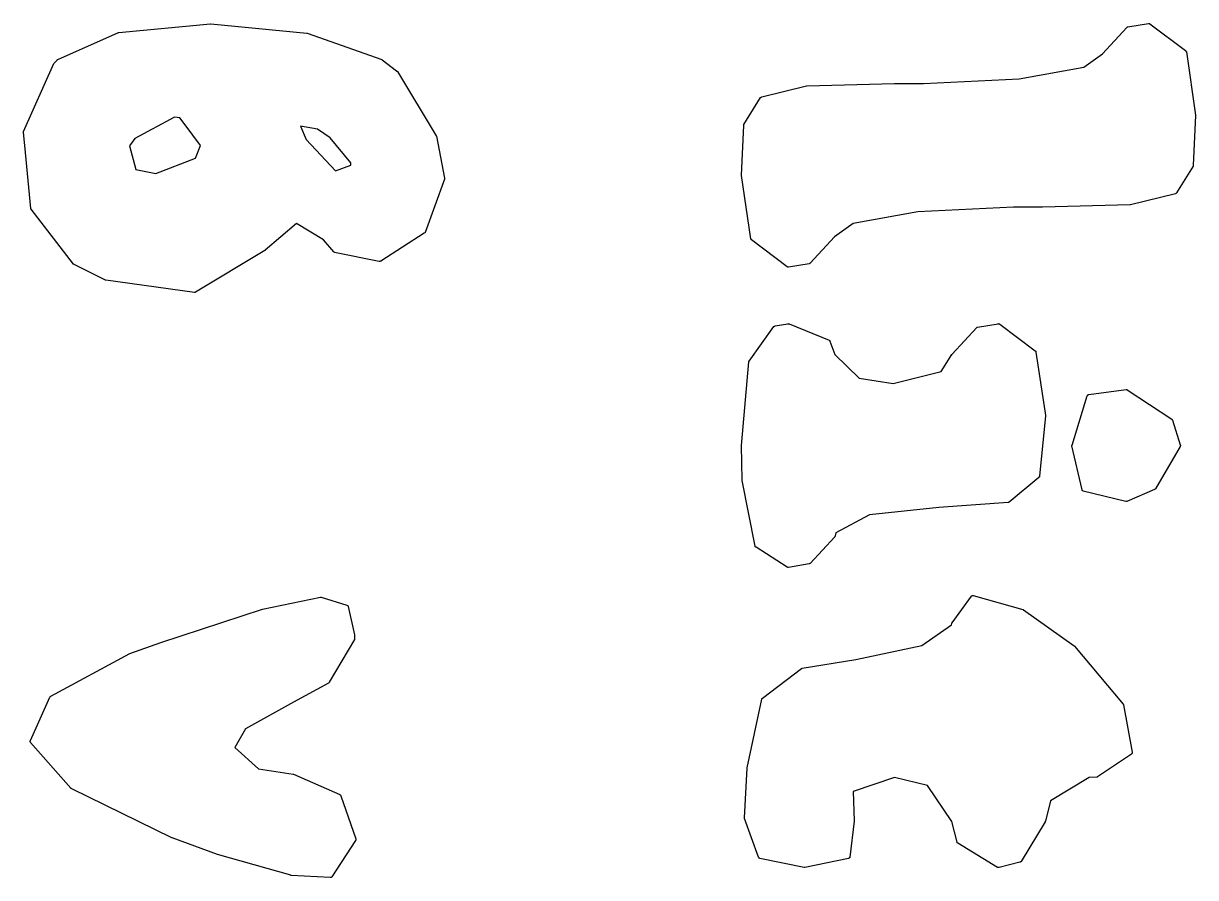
# Model space of a CAD drawing. Extents: x 61 to 195, y -144 to -65.
# Drawn here: x 185.981 to 189.285, y -93.299 to -90.89 of the extents above; entities that cross this region are included whole.
import ezdxf

# ---------------------------------------------------------------- set-up
doc = ezdxf.new("R2010")
doc.units = 0
doc.header["$MEASUREMENT"] = 0
doc.layers.add('BLACK', color=7, linetype='CONTINUOUS')

msp = doc.modelspace()

# ---------------------------------------------------------------- linework, layer by layer
at = {"layer": 'BLACK', "linetype": 'CONTINUOUS'}
for p, q in [((186.25, -90.9157), (186.508, -90.8918)), ((186.508, -90.8919), (186.509, -90.8918)), ((186.508, -90.8918), (186.508, -90.8919)), ((186.509, -90.8918), (186.78, -90.9179)), ((189.094, -90.9), (189.152, -90.8904)), ((189.152, -90.8904), (189.153, -90.8903)), ((189.152, -90.8904), (189.152, -90.8904)), ((189.153, -90.8903), (189.153, -90.8904)), ((189.153, -90.8904), (189.154, -90.8904)), ((189.154, -90.8904), (189.154, -90.8905)), ((189.154, -90.8905), (189.154, -90.8905)), ((189.154, -90.8905), (189.155, -90.8908)), ((189.155, -90.8908), (189.156, -90.891)), ((189.156, -90.891), (189.156, -90.8912)), ((189.156, -90.8912), (189.156, -90.8913)), ((189.156, -90.8913), (189.257, -90.9671)), ((186.078, -90.9924), (186.249, -90.9161)), ((186.249, -90.9159), (186.25, -90.9157)), ((186.249, -90.9161), (186.249, -90.9159)), ((186.78, -90.9179), (186.78, -90.9181)), ((186.78, -90.9181), (186.781, -90.9182)), ((186.781, -90.9182), (186.991, -90.9917)), ((189.023, -90.9762), (189.091, -90.9015)), ((189.091, -90.9015), (189.092, -90.901)), ((189.092, -90.9005), (189.093, -90.9002)), ((189.092, -90.901), (189.092, -90.9005)), ((189.092, -90.9005), (189.092, -90.9005)), ((189.092, -90.9005), (189.092, -90.9005)), ((189.093, -90.9002), (189.094, -90.9)), ((186.991, -90.9917), (186.991, -90.9921)), ((186.991, -90.9921), (186.992, -90.9925)), ((188.97, -91.0135), (189.023, -90.9762)), ((189.257, -90.9671), (189.257, -90.9672)), ((189.257, -90.9672), (189.257, -90.9673)), ((189.257, -90.9673), (189.258, -90.9678)), ((189.258, -90.9678), (189.258, -90.9683)), ((189.258, -90.9683), (189.258, -90.9685)), ((189.258, -90.9685), (189.258, -90.9687)), ((189.258, -90.9687), (189.258, -90.9693)), ((189.258, -90.9693), (189.259, -90.9699)), ((189.259, -90.9699), (189.259, -90.9701)), ((189.259, -90.9701), (189.259, -90.9703)), ((189.259, -90.9703), (189.285, -91.1486)), ((185.981, -91.1952), (186.067, -91.0035)), ((186.067, -91.0029), (186.068, -91.0021)), ((186.067, -91.0035), (186.067, -91.0029)), ((186.068, -91.0021), (186.076, -90.9935)), ((186.076, -90.9933), (186.077, -90.9929)), ((186.076, -90.9934), (186.076, -90.9933)), ((186.076, -90.9935), (186.076, -90.9934)), ((186.077, -90.9929), (186.077, -90.9924)), ((186.077, -90.9924), (186.077, -90.9924)), ((186.077, -90.9924), (186.078, -90.9924)), ((186.992, -90.9925), (187.033, -91.0244)), ((187.033, -91.0244), (187.033, -91.0245)), ((187.033, -91.0245), (187.033, -91.0245)), ((187.033, -91.0245), (187.034, -91.0251)), ((187.034, -91.0251), (187.035, -91.0257)), ((188.788, -91.0468), (188.97, -91.0135)), ((187.035, -91.0257), (187.035, -91.0258)), ((187.035, -91.0258), (187.035, -91.0258)), ((187.035, -91.0258), (187.144, -91.2071)), ((188.518, -91.0597), (188.788, -91.0468)), ((188.062, -91.0973), (188.188, -91.0662)), ((188.188, -91.0662), (188.189, -91.0662)), ((188.189, -91.066), (188.436, -91.0597)), ((188.189, -91.0662), (188.189, -91.066)), ((188.436, -91.0597), (188.436, -91.0597)), ((188.436, -91.0597), (188.436, -91.0597)), ((188.436, -91.0597), (188.518, -91.0597)), ((188.012, -91.1755), (188.059, -91.0996)), ((188.059, -91.0992), (188.06, -91.0988)), ((188.059, -91.0994), (188.059, -91.0992)), ((188.059, -91.0996), (188.059, -91.0994)), ((188.06, -91.098), (188.061, -91.0978)), ((188.06, -91.0982), (188.06, -91.098)), ((188.06, -91.0983), (188.06, -91.0982)), ((188.06, -91.0988), (188.06, -91.0983)), ((188.061, -91.0978), (188.062, -91.0974)), ((188.062, -91.0974), (188.062, -91.0973)), ((188.062, -91.0974), (188.062, -91.0974)), ((186.407, -91.1545), (186.295, -91.2148)), ((186.422, -91.1564), (186.407, -91.1545)), ((186.437, -91.1766), (186.422, -91.1564)), ((189.285, -91.1496), (189.278, -91.2902)), ((189.285, -91.1486), (189.285, -91.1491)), ((189.285, -91.1491), (189.285, -91.1496)), ((186.48, -91.2347), (186.437, -91.1766)), ((186.437, -91.1766), (186.437, -91.1766)), ((186.81, -91.1883), (186.762, -91.1801)), ((186.762, -91.1801), (186.778, -91.2181)), ((186.846, -91.2134), (186.81, -91.1883)), ((188.005, -91.3184), (188.012, -91.1778)), ((188.012, -91.1758), (188.012, -91.1755)), ((188.012, -91.1761), (188.012, -91.1758)), ((188.012, -91.1766), (188.012, -91.1761)), ((188.012, -91.1771), (188.012, -91.1766)), ((188.012, -91.1775), (188.012, -91.1771)), ((188.012, -91.1778), (188.012, -91.1775)), ((185.981, -91.1956), (185.981, -91.1952)), ((185.981, -91.196), (185.981, -91.1956)), ((185.981, -91.1964), (185.981, -91.196)), ((185.981, -91.1969), (185.981, -91.1964)), ((185.981, -91.1973), (185.981, -91.1969)), ((185.981, -91.1977), (185.981, -91.1973)), ((185.985, -91.2345), (185.981, -91.1977)), ((186.295, -91.2148), (186.28, -91.2351)), ((186.778, -91.2181), (186.861, -91.3059)), ((186.904, -91.283), (186.846, -91.2134)), ((187.144, -91.2071), (187.144, -91.2078)), ((187.144, -91.2078), (187.145, -91.2087)), ((187.145, -91.2087), (187.168, -91.3264)), ((186.002, -91.4119), (185.985, -91.2345)), ((185.985, -91.2345), (185.985, -91.2345)), ((186.28, -91.2351), (186.298, -91.3022)), ((186.466, -91.2706), (186.48, -91.2347)), ((186.354, -91.3135), (186.466, -91.2706)), ((186.904, -91.2896), (186.904, -91.283)), ((186.298, -91.3022), (186.354, -91.3135)), ((186.861, -91.3059), (186.904, -91.2896)), ((188.005, -91.3189), (188.005, -91.3184)), ((188.005, -91.3194), (188.005, -91.3189)), ((188.031, -91.4977), (188.005, -91.3194)), ((189.278, -91.2925), (189.231, -91.3684)), ((189.278, -91.2902), (189.278, -91.2905)), ((189.278, -91.2905), (189.278, -91.2909)), ((189.278, -91.2909), (189.278, -91.2914)), ((189.278, -91.2914), (189.278, -91.2919)), ((189.278, -91.2919), (189.278, -91.2922)), ((189.278, -91.2922), (189.278, -91.2925)), ((187.168, -91.3291), (187.113, -91.4797)), ((187.168, -91.3264), (187.168, -91.3269)), ((187.168, -91.3269), (187.168, -91.3274)), ((187.168, -91.3274), (187.168, -91.3278)), ((187.168, -91.3278), (187.168, -91.3281)), ((187.168, -91.3281), (187.168, -91.3286)), ((187.168, -91.3286), (187.168, -91.3291)), ((189.228, -91.3707), (189.102, -91.4018)), ((189.229, -91.3702), (189.228, -91.3706)), ((189.228, -91.3706), (189.228, -91.3706)), ((189.228, -91.3706), (189.228, -91.3707)), ((189.23, -91.37), (189.229, -91.3702)), ((189.231, -91.3688), (189.23, -91.3692)), ((189.23, -91.3692), (189.23, -91.3697)), ((189.23, -91.3697), (189.23, -91.3698)), ((189.23, -91.3698), (189.23, -91.37)), ((189.231, -91.3684), (189.231, -91.3686)), ((189.231, -91.3686), (189.231, -91.3688)), ((186.002, -91.4124), (186.002, -91.4119)), ((186.002, -91.4129), (186.002, -91.4124)), ((186.002, -91.4132), (186.002, -91.4129)), ((186.002, -91.4136), (186.002, -91.4132)), ((186.002, -91.414), (186.002, -91.4136)), ((186.003, -91.4145), (186.002, -91.414)), ((186.122, -91.5689), (186.003, -91.4145)), ((188.502, -91.4212), (188.32, -91.4545)), ((188.772, -91.4083), (188.502, -91.4212)), ((188.854, -91.4083), (188.772, -91.4083)), ((189.101, -91.4019), (188.854, -91.4083)), ((188.854, -91.4083), (188.854, -91.4083)), ((188.854, -91.4083), (188.854, -91.4083)), ((189.102, -91.4018), (189.101, -91.4018)), ((189.101, -91.4018), (189.101, -91.4019)), ((186.751, -91.4546), (186.662, -91.5301)), ((186.827, -91.5002), (186.751, -91.4546)), ((188.32, -91.4545), (188.267, -91.4918)), ((187.111, -91.4821), (186.988, -91.561)), ((187.112, -91.4812), (187.111, -91.4816)), ((187.111, -91.4816), (187.111, -91.4821)), ((187.113, -91.4797), (187.112, -91.4803)), ((187.112, -91.4803), (187.112, -91.481)), ((187.112, -91.481), (187.112, -91.4811)), ((187.112, -91.4811), (187.112, -91.4812)), ((186.856, -91.5343), (186.827, -91.5002)), ((188.031, -91.4979), (188.031, -91.4977)), ((188.031, -91.4981), (188.031, -91.4979)), ((188.032, -91.4987), (188.031, -91.4981)), ((188.032, -91.4993), (188.032, -91.4987)), ((188.032, -91.4995), (188.032, -91.4993)), ((188.032, -91.4997), (188.032, -91.4995)), ((188.032, -91.5002), (188.032, -91.4997)), ((188.033, -91.5007), (188.032, -91.5002)), ((188.033, -91.5008), (188.033, -91.5007)), ((188.033, -91.5009), (188.033, -91.5008)), ((188.134, -91.5767), (188.033, -91.5009)), ((188.267, -91.4918), (188.199, -91.5665)), ((186.661, -91.5306), (186.466, -91.6486)), ((186.662, -91.5303), (186.661, -91.5306)), ((186.662, -91.5301), (186.662, -91.5303)), ((186.856, -91.5348), (186.856, -91.5343)), ((186.857, -91.5353), (186.856, -91.5348)), ((186.857, -91.5354), (186.857, -91.5353)), ((186.857, -91.5353), (186.857, -91.5353)), ((186.858, -91.5357), (186.857, -91.5354)), ((186.858, -91.5359), (186.858, -91.5357)), ((186.984, -91.5617), (186.858, -91.5359)), ((186.122, -91.5691), (186.122, -91.5689)), ((186.123, -91.5693), (186.122, -91.5691)), ((186.123, -91.5697), (186.123, -91.5693)), ((186.123, -91.5701), (186.123, -91.5697)), ((186.124, -91.5702), (186.123, -91.5701)), ((186.124, -91.5704), (186.124, -91.5702)), ((186.212, -91.6143), (186.124, -91.5704)), ((186.985, -91.5617), (186.984, -91.5618)), ((186.984, -91.5618), (186.984, -91.5617)), ((186.984, -91.5617), (186.984, -91.5617)), ((186.986, -91.5617), (186.985, -91.5617)), ((186.987, -91.5614), (186.986, -91.5617)), ((186.986, -91.5617), (186.986, -91.5617)), ((186.986, -91.5617), (186.986, -91.5617)), ((186.988, -91.561), (186.987, -91.5611)), ((186.987, -91.5611), (186.987, -91.5612)), ((186.987, -91.5612), (186.987, -91.5614)), ((188.134, -91.5768), (188.134, -91.5767)), ((188.134, -91.577), (188.134, -91.5768)), ((188.135, -91.5772), (188.134, -91.577)), ((188.136, -91.5774), (188.135, -91.5772)), ((188.136, -91.5775), (188.136, -91.5774)), ((188.136, -91.5776), (188.136, -91.5775)), ((188.137, -91.5776), (188.136, -91.5776)), ((188.138, -91.5776), (188.137, -91.5777)), ((188.137, -91.5777), (188.137, -91.5776)), ((188.196, -91.568), (188.138, -91.5776)), ((188.138, -91.5776), (188.138, -91.5776)), ((188.197, -91.5678), (188.196, -91.568)), ((188.198, -91.5675), (188.197, -91.5678)), ((188.199, -91.5665), (188.198, -91.567)), ((188.198, -91.567), (188.198, -91.5675)), ((188.198, -91.5675), (188.198, -91.5675)), ((188.198, -91.5675), (188.198, -91.5675)), ((186.213, -91.6146), (186.212, -91.6143)), ((186.213, -91.6148), (186.213, -91.6146)), ((186.463, -91.6493), (186.213, -91.6148)), ((186.464, -91.6493), (186.463, -91.6493)), ((186.463, -91.6493), (186.463, -91.6493)), ((186.465, -91.6489), (186.464, -91.6492)), ((186.464, -91.6492), (186.464, -91.6492)), ((186.464, -91.6492), (186.464, -91.6493)), ((186.466, -91.6486), (186.465, -91.6489)), ((188.027, -91.8423), (188.096, -91.7452)), ((188.096, -91.7452), (188.097, -91.7451)), ((188.097, -91.7445), (188.098, -91.744)), ((188.097, -91.7449), (188.097, -91.7445)), ((188.097, -91.7451), (188.097, -91.7449)), ((188.098, -91.7438), (188.099, -91.7436)), ((188.098, -91.7439), (188.098, -91.7438)), ((188.098, -91.744), (188.098, -91.7439)), ((188.099, -91.7433), (188.1, -91.7432)), ((188.099, -91.7436), (188.099, -91.7433)), ((188.099, -91.7433), (188.099, -91.7433)), ((188.1, -91.7432), (188.136, -91.7371)), ((188.136, -91.7371), (188.137, -91.7371)), ((188.137, -91.7371), (188.137, -91.737)), ((188.137, -91.737), (188.138, -91.7371)), ((188.138, -91.7371), (188.138, -91.7371)), ((188.138, -91.7371), (188.138, -91.7373)), ((188.138, -91.7373), (188.139, -91.7374)), ((188.139, -91.7374), (188.252, -91.7831)), ((188.599, -91.8233), (188.668, -91.7482)), ((188.668, -91.7477), (188.669, -91.7472)), ((188.668, -91.7482), (188.668, -91.7477)), ((188.669, -91.7471), (188.67, -91.7469)), ((188.669, -91.7472), (188.669, -91.7471)), ((188.669, -91.7472), (188.669, -91.7472)), ((188.67, -91.7466), (188.729, -91.7371)), ((188.67, -91.7469), (188.67, -91.7466)), ((188.729, -91.7371), (188.729, -91.737)), ((188.729, -91.737), (188.73, -91.7371)), ((188.729, -91.7371), (188.729, -91.7371)), ((188.73, -91.7371), (188.731, -91.7371)), ((188.731, -91.7371), (188.731, -91.7372)), ((188.731, -91.7372), (188.731, -91.7372)), ((188.731, -91.7372), (188.732, -91.7375)), ((188.732, -91.7375), (188.732, -91.7377)), ((188.732, -91.7377), (188.732, -91.7379)), ((188.732, -91.7379), (188.733, -91.738)), ((188.733, -91.738), (188.833, -91.8137)), ((188.252, -91.7831), (188.252, -91.7833)), ((188.252, -91.7833), (188.252, -91.7834)), ((188.252, -91.7834), (188.253, -91.7837)), ((188.253, -91.7837), (188.253, -91.784)), ((188.253, -91.784), (188.253, -91.7843)), ((188.253, -91.7843), (188.253, -91.7845)), ((188.253, -91.7845), (188.254, -91.785)), ((188.254, -91.785), (188.254, -91.7854)), ((188.254, -91.7854), (188.254, -91.7857)), ((188.254, -91.7857), (188.254, -91.786)), ((188.254, -91.786), (188.268, -91.8239)), ((188.833, -91.8137), (188.834, -91.8139)), ((188.834, -91.8139), (188.834, -91.814)), ((188.834, -91.814), (188.834, -91.8145)), ((188.834, -91.8145), (188.835, -91.815)), ((188.835, -91.815), (188.835, -91.8152)), ((188.835, -91.8152), (188.835, -91.8154)), ((188.835, -91.8154), (188.835, -91.816)), ((188.835, -91.816), (188.835, -91.8166)), ((188.835, -91.8166), (188.835, -91.8168)), ((188.835, -91.8168), (188.835, -91.817)), ((188.835, -91.817), (188.862, -91.9953)), ((188.005, -92.0802), (188.026, -91.8447)), ((188.026, -91.8431), (188.027, -91.8427)), ((188.026, -91.8435), (188.026, -91.8431)), ((188.026, -91.8438), (188.026, -91.8435)), ((188.026, -91.8443), (188.026, -91.8438)), ((188.026, -91.8447), (188.026, -91.8443)), ((188.027, -91.8427), (188.027, -91.8423)), ((188.268, -91.8239), (188.337, -91.8908)), ((188.568, -91.8715), (188.598, -91.824)), ((188.598, -91.824), (188.599, -91.8237)), ((188.599, -91.8237), (188.599, -91.8233)), ((188.433, -91.9062), (188.568, -91.8715)), ((188.337, -91.8908), (188.433, -91.9062)), ((188.937, -92.0792), (188.979, -91.9402)), ((188.979, -91.9402), (188.98, -91.94)), ((188.98, -91.9383), (188.981, -91.9379)), ((188.98, -91.9385), (188.98, -91.9383)), ((188.98, -91.9387), (188.98, -91.9385)), ((188.98, -91.9393), (188.98, -91.9387)), ((188.98, -91.9398), (188.98, -91.9393)), ((188.98, -91.94), (188.98, -91.9398)), ((188.981, -91.9375), (188.982, -91.9374)), ((188.981, -91.9379), (188.981, -91.9375)), ((188.982, -91.9371), (188.983, -91.9368)), ((188.982, -91.9373), (188.982, -91.9371)), ((188.982, -91.9374), (188.982, -91.9373)), ((188.983, -91.9368), (188.983, -91.9368)), ((188.983, -91.9368), (188.984, -91.9368)), ((188.984, -91.9368), (189.089, -91.9225)), ((189.089, -91.9225), (189.089, -91.9225)), ((189.089, -91.9225), (189.089, -91.9225)), ((189.089, -91.9225), (189.09, -91.9225)), ((189.09, -91.9225), (189.091, -91.9226)), ((189.091, -91.9226), (189.091, -91.9226)), ((189.091, -91.9226), (189.091, -91.9226)), ((189.091, -91.9226), (189.091, -91.9229)), ((189.091, -91.9229), (189.092, -91.9232)), ((189.092, -91.9232), (189.092, -91.9233)), ((189.092, -91.9233), (189.092, -91.9233)), ((189.092, -91.9233), (189.218, -92.0068)), ((188.862, -91.9965), (188.845, -92.1671)), ((188.862, -91.9953), (188.862, -91.9959)), ((188.862, -91.9959), (188.862, -91.9965)), ((189.218, -92.0068), (189.219, -92.0073)), ((189.219, -92.0073), (189.219, -92.0079)), ((189.219, -92.0079), (189.219, -92.0079)), ((189.219, -92.0079), (189.219, -92.008)), ((189.219, -92.008), (189.22, -92.0087)), ((189.22, -92.0087), (189.22, -92.0094)), ((189.22, -92.0094), (189.242, -92.0791)), ((188.005, -92.0805), (188.005, -92.0802)), ((188.005, -92.0808), (188.005, -92.0805)), ((188.007, -92.1781), (188.005, -92.0808)), ((188.936, -92.08), (188.937, -92.0796)), ((188.936, -92.0805), (188.936, -92.08)), ((188.936, -92.0809), (188.936, -92.0805)), ((188.936, -92.0813), (188.936, -92.0809)), ((188.936, -92.0818), (188.936, -92.0813)), ((188.965, -92.2055), (188.936, -92.0818)), ((188.937, -92.0796), (188.937, -92.0792)), ((189.242, -92.0791), (189.242, -92.0795)), ((189.242, -92.0795), (189.243, -92.0798)), ((189.243, -92.0816), (189.242, -92.0821)), ((189.242, -92.0821), (189.242, -92.0826)), ((189.243, -92.0798), (189.243, -92.0804)), ((189.243, -92.0804), (189.243, -92.0809)), ((189.243, -92.0809), (189.243, -92.0812)), ((189.243, -92.0812), (189.243, -92.0816)), ((189.242, -92.0832), (189.172, -92.2028)), ((189.242, -92.0826), (189.242, -92.0829)), ((189.242, -92.0829), (189.242, -92.0832)), ((188.007, -92.1786), (188.007, -92.1781)), ((188.007, -92.179), (188.007, -92.1786)), ((188.044, -92.3644), (188.007, -92.179)), ((188.843, -92.1705), (188.76, -92.2405)), ((188.844, -92.1702), (188.843, -92.1703)), ((188.843, -92.1703), (188.843, -92.1705)), ((188.845, -92.169), (188.844, -92.1692)), ((188.844, -92.1692), (188.844, -92.1697)), ((188.844, -92.1697), (188.844, -92.1702)), ((188.845, -92.1671), (188.845, -92.1673)), ((188.845, -92.1673), (188.845, -92.1675)), ((188.845, -92.1675), (188.845, -92.1682)), ((188.845, -92.1682), (188.845, -92.1688)), ((188.845, -92.1688), (188.845, -92.169)), ((188.965, -92.2057), (188.965, -92.2055)), ((188.965, -92.2058), (188.965, -92.2057)), ((188.965, -92.2065), (188.965, -92.2058)), ((188.965, -92.2071), (188.965, -92.2065)), ((188.965, -92.2072), (188.965, -92.2071)), ((188.965, -92.2074), (188.965, -92.2072)), ((188.966, -92.2079), (188.965, -92.2074)), ((188.966, -92.2084), (188.966, -92.2079)), ((188.967, -92.2085), (188.966, -92.2084)), ((188.967, -92.2086), (188.967, -92.2085)), ((188.967, -92.2089), (188.967, -92.2086)), ((188.968, -92.2092), (188.967, -92.2089)), ((188.968, -92.2093), (188.968, -92.2092)), ((188.968, -92.2092), (188.968, -92.2092)), ((189.088, -92.2387), (188.968, -92.2093)), ((189.169, -92.2048), (189.091, -92.2385)), ((189.17, -92.2044), (189.169, -92.2048)), ((189.171, -92.2039), (189.17, -92.2041)), ((189.17, -92.2041), (189.17, -92.2044)), ((189.172, -92.2028), (189.171, -92.2033)), ((189.171, -92.2033), (189.171, -92.2038)), ((189.171, -92.2038), (189.171, -92.2039)), ((188.757, -92.2416), (188.561, -92.255)), ((188.758, -92.2413), (188.757, -92.2415)), ((188.757, -92.2415), (188.757, -92.2416)), ((188.759, -92.2408), (188.758, -92.2412)), ((188.758, -92.2412), (188.758, -92.2413)), ((188.758, -92.2413), (188.758, -92.2413)), ((188.76, -92.2405), (188.759, -92.2408)), ((189.089, -92.2388), (189.088, -92.2387)), ((189.09, -92.2389), (189.089, -92.2388)), ((189.091, -92.2386), (189.09, -92.2389)), ((189.09, -92.2389), (189.09, -92.2388)), ((189.09, -92.2388), (189.09, -92.2389)), ((189.091, -92.2385), (189.091, -92.2386)), ((188.366, -92.2761), (188.271, -92.3269)), ((188.561, -92.255), (188.366, -92.2761)), ((188.268, -92.338), (188.199, -92.4132)), ((188.269, -92.3366), (188.268, -92.337)), ((188.268, -92.337), (188.268, -92.3374)), ((188.268, -92.3374), (188.268, -92.3377)), ((188.268, -92.3377), (188.268, -92.338)), ((188.271, -92.3269), (188.269, -92.3358)), ((188.269, -92.3358), (188.269, -92.3362)), ((188.269, -92.3362), (188.269, -92.3366)), ((188.044, -92.3646), (188.044, -92.3644)), ((188.044, -92.3649), (188.044, -92.3646)), ((188.044, -92.3654), (188.044, -92.3649)), ((188.044, -92.366), (188.044, -92.3654)), ((188.045, -92.3662), (188.044, -92.366)), ((188.045, -92.3665), (188.045, -92.3662)), ((188.045, -92.3669), (188.045, -92.3665)), ((188.046, -92.3673), (188.045, -92.3669)), ((188.046, -92.3674), (188.046, -92.3673)), ((188.046, -92.3676), (188.046, -92.3674)), ((188.134, -92.4236), (188.046, -92.3676)), ((188.135, -92.4239), (188.134, -92.4236)), ((188.134, -92.4236), (188.134, -92.4236)), ((188.134, -92.4236), (188.134, -92.4236)), ((188.136, -92.4242), (188.135, -92.4239)), ((188.137, -92.4243), (188.136, -92.4242)), ((188.136, -92.4242), (188.136, -92.4242)), ((188.136, -92.4242), (188.136, -92.4242)), ((188.138, -92.4243), (188.137, -92.4243)), ((188.196, -92.4147), (188.138, -92.4243)), ((188.138, -92.4243), (188.138, -92.4243)), ((188.138, -92.4243), (188.138, -92.4243)), ((188.197, -92.4145), (188.196, -92.4147)), ((188.198, -92.4142), (188.197, -92.4145)), ((188.199, -92.4132), (188.198, -92.4136)), ((188.198, -92.4136), (188.198, -92.4141)), ((188.198, -92.4141), (188.198, -92.4142)), ((188.198, -92.4142), (188.198, -92.4142)), ((186.655, -92.5425), (186.818, -92.508)), ((186.818, -92.508), (186.818, -92.5079)), ((186.818, -92.5079), (186.819, -92.508)), ((186.818, -92.508), (186.818, -92.508)), ((186.819, -92.508), (186.819, -92.508)), ((186.819, -92.508), (186.82, -92.5081)), ((186.82, -92.5081), (186.82, -92.5082)), ((186.82, -92.5082), (186.893, -92.5313)), ((188.599, -92.5804), (188.653, -92.5055)), ((188.653, -92.5046), (188.654, -92.5042)), ((188.653, -92.5048), (188.653, -92.5046)), ((188.653, -92.5052), (188.653, -92.5048)), ((188.653, -92.5055), (188.653, -92.5052)), ((188.654, -92.5041), (188.655, -92.5038)), ((188.654, -92.5042), (188.654, -92.5041)), ((188.655, -92.5037), (188.655, -92.5035)), ((188.655, -92.5035), (188.656, -92.5035)), ((188.655, -92.5038), (188.655, -92.5037)), ((188.656, -92.5035), (188.656, -92.5034)), ((188.656, -92.5034), (188.657, -92.5034)), ((188.657, -92.5034), (188.657, -92.5034)), ((188.657, -92.5034), (188.658, -92.5035)), ((188.658, -92.5035), (188.658, -92.5036)), ((188.658, -92.5036), (188.798, -92.5429)), ((186.368, -92.6357), (186.655, -92.5426)), ((186.655, -92.5426), (186.655, -92.5425)), ((186.655, -92.5426), (186.655, -92.5426)), ((186.893, -92.5313), (186.894, -92.5316)), ((186.893, -92.5313), (186.893, -92.5313)), ((186.893, -92.5313), (186.893, -92.5313)), ((186.894, -92.5316), (186.895, -92.5321)), ((186.895, -92.5321), (186.895, -92.5321)), ((186.895, -92.5321), (186.895, -92.5321)), ((186.895, -92.5321), (186.895, -92.5326)), ((186.895, -92.5326), (186.896, -92.5334)), ((186.896, -92.5334), (186.896, -92.5334)), ((186.896, -92.5334), (186.896, -92.5334)), ((186.896, -92.5334), (186.896, -92.5339)), ((186.896, -92.5339), (186.896, -92.535)), ((186.896, -92.535), (186.914, -92.6148)), ((188.798, -92.5429), (188.799, -92.5433)), ((188.799, -92.5433), (188.8, -92.5437)), ((188.8, -92.5437), (188.943, -92.6457)), ((188.513, -92.645), (188.597, -92.5864)), ((188.597, -92.5864), (188.598, -92.5827)), ((188.598, -92.5807), (188.599, -92.5804)), ((188.598, -92.581), (188.598, -92.5807)), ((188.598, -92.5815), (188.598, -92.581)), ((188.598, -92.5819), (188.598, -92.5815)), ((188.598, -92.5823), (188.598, -92.5819)), ((188.598, -92.5827), (188.598, -92.5823)), ((186.281, -92.6672), (186.368, -92.6358)), ((186.368, -92.6358), (186.368, -92.6357)), ((186.368, -92.6357), (186.368, -92.6357)), ((186.914, -92.6278), (186.843, -92.7485)), ((186.914, -92.6148), (186.914, -92.6153)), ((186.914, -92.6153), (186.914, -92.6158)), ((186.914, -92.6158), (186.914, -92.6253)), ((186.914, -92.6253), (186.914, -92.6257)), ((186.914, -92.6257), (186.914, -92.6262)), ((186.914, -92.6262), (186.914, -92.6266)), ((186.914, -92.6266), (186.914, -92.627)), ((186.914, -92.627), (186.914, -92.6274)), ((186.914, -92.6274), (186.914, -92.6278)), ((186.058, -92.7875), (186.281, -92.6675)), ((186.281, -92.6674), (186.281, -92.6672)), ((186.281, -92.6675), (186.281, -92.6674)), ((188.327, -92.6842), (188.513, -92.645)), ((188.943, -92.6457), (188.944, -92.6462)), ((188.944, -92.6462), (188.944, -92.6466)), ((188.944, -92.6466), (189.081, -92.8097)), ((188.064, -92.7929), (188.174, -92.7093)), ((188.174, -92.7093), (188.175, -92.7092)), ((188.175, -92.7088), (188.176, -92.7085)), ((188.175, -92.709), (188.175, -92.7088)), ((188.175, -92.7092), (188.175, -92.709)), ((188.176, -92.7084), (188.327, -92.6842)), ((188.176, -92.7085), (188.176, -92.7084)), ((188.176, -92.7085), (188.176, -92.7085)), ((186.841, -92.7504), (186.742, -92.8047)), ((186.842, -92.7501), (186.841, -92.7504)), ((186.843, -92.7493), (186.842, -92.7496)), ((186.842, -92.7496), (186.842, -92.7499)), ((186.842, -92.7499), (186.842, -92.7501)), ((186.843, -92.7485), (186.843, -92.7489)), ((186.843, -92.7489), (186.843, -92.7493)), ((186.001, -92.9129), (186.055, -92.7899)), ((186.055, -92.7899), (186.056, -92.7892)), ((186.056, -92.7884), (186.057, -92.788)), ((186.056, -92.7885), (186.056, -92.7884)), ((186.056, -92.7886), (186.056, -92.7885)), ((186.056, -92.7892), (186.056, -92.7886)), ((186.057, -92.788), (186.058, -92.7875)), ((186.742, -92.8047), (186.607, -92.88)), ((188.021, -92.9898), (188.062, -92.7958)), ((188.062, -92.795), (188.063, -92.7942)), ((188.062, -92.7958), (188.062, -92.795)), ((188.062, -92.7958), (188.062, -92.7958)), ((188.062, -92.7958), (188.062, -92.7958)), ((188.063, -92.7935), (188.064, -92.7929)), ((188.063, -92.7942), (188.063, -92.7935)), ((188.063, -92.7942), (188.063, -92.7942)), ((188.063, -92.7942), (188.063, -92.7942)), ((188.064, -92.7929), (188.064, -92.7929)), ((188.064, -92.7929), (188.064, -92.7929)), ((189.081, -92.8097), (189.081, -92.81)), ((189.081, -92.81), (189.081, -92.8104)), ((189.081, -92.8104), (189.082, -92.8108)), ((189.082, -92.8108), (189.082, -92.8112)), ((189.082, -92.8112), (189.082, -92.8116)), ((189.082, -92.8116), (189.082, -92.812)), ((189.082, -92.812), (189.106, -92.9459)), ((186.607, -92.88), (186.577, -92.932)), ((186, -92.9139), (186.001, -92.9133)), ((186, -92.9146), (186, -92.9139)), ((186, -92.9148), (186, -92.9146)), ((186, -92.915), (186, -92.9148)), ((186, -92.9156), (186, -92.915)), ((186, -92.9163), (186, -92.9156)), ((186.001, -92.9165), (186, -92.9163)), ((186.001, -92.9131), (186.001, -92.9129)), ((186.001, -92.9133), (186.001, -92.9131)), ((186.001, -92.9167), (186.001, -92.9165)), ((186.001, -92.9173), (186.001, -92.9167)), ((186.001, -92.9178), (186.001, -92.9173)), ((186.001, -92.918), (186.001, -92.9178)), ((186.001, -92.9182), (186.001, -92.918)), ((186.115, -93.0473), (186.001, -92.9182)), ((186.577, -92.932), (186.644, -92.9925)), ((189.104, -92.9509), (189.009, -93.015)), ((189.105, -92.9497), (189.104, -92.9501)), ((189.104, -92.9501), (189.104, -92.9506)), ((189.104, -92.9506), (189.104, -92.9507)), ((189.104, -92.9507), (189.104, -92.9509)), ((189.106, -92.9481), (189.105, -92.9486)), ((189.105, -92.9486), (189.105, -92.9492)), ((189.105, -92.9492), (189.105, -92.9494)), ((189.105, -92.9494), (189.105, -92.9497)), ((189.106, -92.9459), (189.106, -92.9461)), ((189.106, -92.9461), (189.106, -92.9464)), ((189.106, -92.9464), (189.106, -92.947)), ((189.106, -92.947), (189.106, -92.9476)), ((189.106, -92.9476), (189.106, -92.9478)), ((189.106, -92.9478), (189.106, -92.9481)), ((186.644, -92.9925), (186.741, -93.0071)), ((186.741, -93.0071), (186.741, -93.0073)), ((186.741, -93.0073), (186.742, -93.0074)), ((186.742, -93.0074), (186.873, -93.0653)), ((188.014, -93.1304), (188.021, -92.9906)), ((188.021, -92.9902), (188.021, -92.9898)), ((188.021, -92.9906), (188.021, -92.9902)), ((188.436, -93.0172), (188.32, -93.0566)), ((188.529, -93.0399), (188.436, -93.0172)), ((188.598, -93.1411), (188.529, -93.0399)), ((188.985, -93.0169), (188.876, -93.083)), ((189.007, -93.0159), (188.985, -93.0169)), ((189.008, -93.0157), (189.007, -93.0158)), ((189.007, -93.0158), (189.007, -93.0159)), ((189.009, -93.0152), (189.008, -93.0155)), ((189.008, -93.0155), (189.008, -93.0156)), ((189.008, -93.0156), (189.008, -93.0157)), ((189.009, -93.015), (189.009, -93.0152)), ((186.115, -93.0474), (186.115, -93.0473)), ((186.115, -93.0475), (186.115, -93.0474)), ((186.116, -93.048), (186.115, -93.0475)), ((186.117, -93.0484), (186.116, -93.048)), ((186.117, -93.0485), (186.117, -93.0484)), ((186.399, -93.187), (186.117, -93.0485)), ((186.117, -93.0485), (186.117, -93.0485)), ((186.873, -93.0653), (186.873, -93.0655)), ((186.873, -93.0655), (186.874, -93.0656)), ((186.874, -93.0656), (186.874, -93.066)), ((186.874, -93.066), (186.875, -93.0663)), ((186.875, -93.0663), (186.875, -93.0666)), ((186.875, -93.0666), (186.875, -93.0668)), ((186.875, -93.0668), (186.875, -93.0672)), ((186.875, -93.0672), (186.876, -93.0677)), ((186.876, -93.0677), (186.876, -93.068)), ((186.876, -93.068), (186.876, -93.0683)), ((186.876, -93.0683), (186.918, -93.1901)), ((188.32, -93.0566), (188.323, -93.1388)), ((188.876, -93.083), (188.862, -93.1402)), ((188.014, -93.1305), (188.014, -93.1304)), ((188.014, -93.1306), (188.014, -93.1305)), ((188.014, -93.1314), (188.014, -93.1306)), ((188.014, -93.1321), (188.014, -93.1314)), ((188.014, -93.1322), (188.014, -93.1321)), ((188.014, -93.1323), (188.014, -93.1322)), ((188.053, -93.242), (188.014, -93.1323)), ((188.323, -93.1396), (188.31, -93.2415)), ((188.323, -93.1388), (188.323, -93.1392)), ((188.323, -93.1392), (188.323, -93.1396)), ((188.613, -93.1994), (188.598, -93.1411)), ((188.861, -93.1416), (188.793, -93.2538)), ((188.862, -93.1402), (188.861, -93.1409)), ((188.861, -93.1409), (188.861, -93.1416)), ((186.4, -93.1872), (186.399, -93.187)), ((186.399, -93.187), (186.399, -93.187)), ((186.528, -93.234), (186.4, -93.1872)), ((186.917, -93.1945), (186.85, -93.2968)), ((186.918, -93.1932), (186.917, -93.1935)), ((186.917, -93.1935), (186.917, -93.194)), ((186.917, -93.194), (186.917, -93.1945)), ((186.918, -93.1901), (186.918, -93.1906)), ((186.918, -93.1906), (186.918, -93.1911)), ((186.918, -93.1911), (186.918, -93.1915)), ((186.918, -93.1915), (186.918, -93.1918)), ((186.918, -93.1918), (186.918, -93.1923)), ((186.918, -93.1923), (186.918, -93.1929)), ((186.918, -93.1929), (186.918, -93.1932)), ((188.613, -93.1996), (188.613, -93.1994)), ((188.613, -93.1998), (188.613, -93.1996)), ((188.613, -93.2004), (188.613, -93.1998)), ((188.613, -93.201), (188.613, -93.2004)), ((188.613, -93.2012), (188.613, -93.201)), ((188.614, -93.2014), (188.613, -93.2012)), ((188.614, -93.2018), (188.614, -93.2014)), ((188.614, -93.2023), (188.614, -93.2018)), ((188.615, -93.2024), (188.614, -93.2023)), ((188.615, -93.2025), (188.615, -93.2024)), ((188.727, -93.2703), (188.615, -93.2025)), ((186.528, -93.2341), (186.528, -93.234)), ((186.528, -93.234), (186.528, -93.234)), ((186.735, -93.2927), (186.528, -93.2341)), ((188.054, -93.2427), (188.053, -93.242)), ((188.054, -93.2434), (188.054, -93.2427)), ((188.054, -93.2435), (188.054, -93.2434)), ((188.055, -93.244), (188.054, -93.2435)), ((188.054, -93.2435), (188.054, -93.2435)), ((188.056, -93.2446), (188.055, -93.244)), ((188.056, -93.2449), (188.056, -93.2446)), ((188.056, -93.2446), (188.056, -93.2446)), ((188.056, -93.2446), (188.056, -93.2446)), ((188.057, -93.2452), (188.056, -93.2449)), ((188.182, -93.2709), (188.057, -93.2452)), ((188.183, -93.2709), (188.182, -93.2709)), ((188.182, -93.2709), (188.182, -93.2709)), ((188.182, -93.2709), (188.182, -93.2709)), ((188.184, -93.2709), (188.183, -93.2709)), ((188.307, -93.2457), (188.184, -93.2709)), ((188.184, -93.2709), (188.184, -93.2709)), ((188.184, -93.2709), (188.184, -93.2709)), ((188.308, -93.2452), (188.307, -93.2454)), ((188.307, -93.2454), (188.307, -93.2456)), ((188.307, -93.2456), (188.307, -93.2457)), ((188.309, -93.2445), (188.308, -93.2448)), ((188.308, -93.2448), (188.308, -93.2451)), ((188.308, -93.2451), (188.308, -93.2452)), ((188.31, -93.2435), (188.309, -93.2439)), ((188.309, -93.2439), (188.309, -93.2442)), ((188.309, -93.2442), (188.309, -93.2445)), ((188.31, -93.2415), (188.31, -93.2419)), ((188.31, -93.2419), (188.31, -93.2424)), ((188.31, -93.2424), (188.31, -93.2427)), ((188.31, -93.2427), (188.31, -93.2431)), ((188.31, -93.2431), (188.31, -93.2435)), ((188.727, -93.2704), (188.727, -93.2703)), ((188.727, -93.2705), (188.727, -93.2704)), ((188.728, -93.2707), (188.727, -93.2705)), ((188.729, -93.2709), (188.728, -93.2707)), ((188.73, -93.2709), (188.729, -93.271)), ((188.729, -93.271), (188.729, -93.2709)), ((188.729, -93.2709), (188.729, -93.2709)), ((188.731, -93.2709), (188.73, -93.2709)), ((188.73, -93.2709), (188.73, -93.2709)), ((188.79, -93.2561), (188.731, -93.2709)), ((188.731, -93.2709), (188.731, -93.2709)), ((188.791, -93.256), (188.79, -93.256)), ((188.79, -93.256), (188.79, -93.2561)), ((188.792, -93.2554), (188.791, -93.2557)), ((188.791, -93.2557), (188.791, -93.256)), ((188.793, -93.2542), (188.792, -93.2546)), ((188.792, -93.2546), (188.792, -93.2551)), ((188.792, -93.2551), (188.792, -93.2552)), ((188.792, -93.2552), (188.792, -93.2554)), ((188.793, -93.2538), (188.793, -93.254)), ((188.793, -93.254), (188.793, -93.2542)), ((186.735, -93.2928), (186.735, -93.2927)), ((186.736, -93.2929), (186.735, -93.2928)), ((186.846, -93.2991), (186.736, -93.2929)), ((186.847, -93.2989), (186.846, -93.299)), ((186.846, -93.299), (186.846, -93.2991)), ((186.846, -93.2991), (186.846, -93.2991)), ((186.848, -93.2986), (186.847, -93.2989)), ((186.847, -93.2989), (186.847, -93.2989)), ((186.847, -93.2989), (186.847, -93.2989)), ((186.849, -93.2981), (186.848, -93.2986)), ((186.85, -93.2968), (186.849, -93.2981)), ((186.849, -93.2981), (186.849, -93.2981))]:
    msp.add_line(p, q, dxfattribs=at)

doc.saveas('drawing.dxf')
